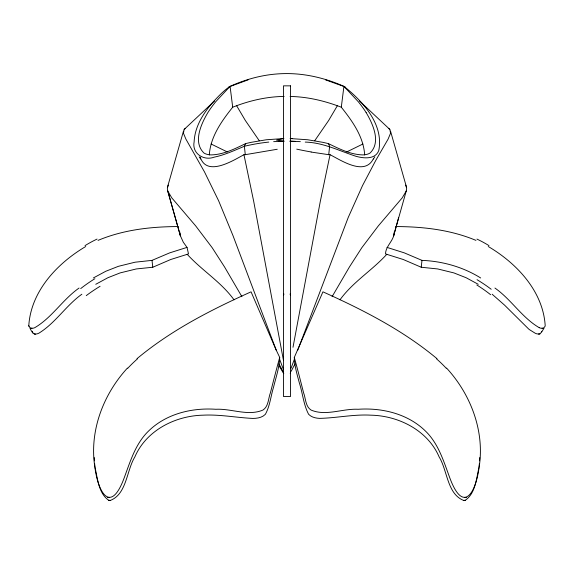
<?xml version="1.0" encoding="UTF-8"?>
<svg xmlns="http://www.w3.org/2000/svg" width="574" height="574" viewBox="0 0 574 574"><rect width="100%" height="100%" fill="white"/><g stroke="black" fill="none" stroke-linecap="round" stroke-linejoin="round"><path stroke-width="0.86" d="M209.316 154.958C210.443 136.698 221.672 121.042 232.7 107.209C249.073 100.737 266.472 96.647 284.13 96.425M214.654 100.859L184.154 129.437L183.443 133.225L185.919 139.152L204.488 171.906L218.629 200.792L232.958 235.555L276.18 350.025L279.703 357.423C279.402 367.554 276.015 377.096 273.611 386.948C270.777 395.995 269.995 405.99 265.367 414.313C262.131 417.635 257.274 418.41 252.84 418.424C236.244 417.635 219.785 414.306 203.11 415.174C175.235 415.741 146.176 430.478 134.833 456.976C126.51 470.479 126.84 493.999 110.395 500.413A4.7 4.04 -19.4 0 1 108.716 500.284C98.585 493.41 97.602 478.558 95.047 467.487M479.728 457.557L479.577 460.843M168.247 185.101L167.357 188.401L167.752 191.006L180.394 235.814L183.321 242.25L187.024 247.387L188.502 253.916L170.736 259.505L152.784 267.24L136.311 268.948L120.117 272.908L107.862 277.737L95.758 284.295M311.151 152.06L328.723 154.686L329.627 146.27L328.357 143.593L323.191 142.395L307.686 139.762L290.107 138.542L292.173 138.564M394.259 231.889C394.374 240.47 385.742 245.514 385.498 253.916L403.264 259.505L421.216 267.24L437.689 268.948L453.883 272.908L466.138 277.737L478.242 284.295M479.046 466.655L479.412 463.318M421.216 267.24L421.99 260.374L404.318 252.869L386.976 247.387M364.677 154.958C363.557 136.698 352.328 121.042 341.3 107.209L343.926 86.337C328.091 79.341 311.101 74.778 293.78 73.781A109.34 93.928 0 0 0 272.456 74.39C257.798 76.048 243.512 80.281 230.081 86.337C223.437 90.828 217.84 96.884 212.394 102.775C203.017 113.76 194.765 127.005 194.127 141.821C191.766 153.516 203.763 161.05 214.124 157.168C224.678 155.009 234.486 150.374 244.381 146.27C252.409 144.347 260.56 142.94 268.776 142.087M478.953 467.487C476.398 478.551 475.416 493.41 465.284 500.277A4.7 4.04 19.4 0 1 463.605 500.413C447.16 493.999 447.49 470.479 439.167 456.976C427.824 430.478 398.765 415.741 370.89 415.174C353.649 414.184 336.637 418.044 319.467 418.374C315.571 418.188 311.438 417.205 308.633 414.313C303.524 404.735 302.713 393.319 299.391 383.03C297.074 374.513 294.598 366.212 294.297 357.423L322.932 291.836C363.134 309.895 403.005 330.301 436.993 358.671M293.005 347.284L320.285 201.445L330.05 154.7L328.723 154.686M398.557 217.876L393.606 235.814L406.249 191.006L406.643 188.401L405.753 185.101M279.703 357.423C276.438 369.161 273.439 380.971 270.419 392.774C268.216 398.492 268.646 406.464 262.892 410.08C248.047 416.408 231.322 408.43 215.838 409.276C191.824 407.605 166.187 413.797 148.601 431.002C135.141 443.946 130.04 462.407 123.64 479.347C110.366 513.773 98.168 492.535 94.904 467.358C89.078 431.49 103.155 394.403 127.435 368.07M167.479 187.217L183.486 131.087M283.448 295.545L283.922 294.003M291.047 368.243L294.541 358.822M297.82 350.025L348.246 217.431L362.553 185.531L375.87 160.239L388.081 139.152L390.557 133.225L389.846 129.437L359.346 100.859M541.469 332.138L539.976 333.903L537.221 333.932A6.623 2.109 31.2 0 1 535.707 333.437A6.895 2.188 31.2 0 1 535.169 333.207L529.415 329.62A17.686 5.36 31.2 0 1 528.525 328.88L504.582 305.153L492.14 294.218M406.249 191.006L402.252 197.822L378.316 225.905L361.821 247.703L349.401 267.032L332.095 296.672M373.308 158.89C364.619 176.232 341.178 160.347 330.05 154.7M281.834 138.564L283.893 138.542L266.329 139.762L250.824 142.395L245.658 143.593L244.381 146.27L245.285 154.686L277.242 149.254M290.243 373.681L290.552 373.035M291.111 371.349L295.022 363.93M337.569 105.365L328.651 120.49L314.746 140.702M541.806 331.801L543.98 328.271M373.387 159.041L374.822 156.802M339.98 299.829C352.902 281.934 372.174 270.39 386.819 254.268M137.007 358.671C170.995 330.301 210.866 309.895 251.068 291.836L276.18 350.025M184.154 129.437L185.273 128.49M81.86 294.218C66.032 305.519 55.413 323.09 38.831 333.207A6.895 2.188 -31.2 0 1 38.293 333.437A6.623 2.109 -31.2 0 1 36.779 333.925C33.113 335.345 31.254 330.739 30.02 328.271M79.069 288.048C62.753 299.456 51.976 317.673 34.77 327.675A6.644 2.124 -31.3 0 1 33.242 328.185L30.487 328.163L28.994 326.398M93.332 277.974L105.774 271.272L118.395 266.322L135.069 262.203L152.01 260.374L169.682 252.869L187.024 247.387M245.285 154.686L243.95 154.693C232.994 160.605 206.848 177.115 200.24 157.204M85.741 246.504C57.285 263.294 31.018 291.083 28.8 325.544M362.883 144.017L346.639 151.974M245.658 143.593C234.795 148.824 223.487 154.621 211.182 154.901A81.508 27.416 -43.6 0 1 203.921 152.993C192.706 142.115 201.194 123.848 207.86 112.597A110.689 42.426 -30.7 0 1 215.774 101.677L230.081 86.337L232.7 107.209M98.039 240.384C123.295 229.787 150.991 226.637 178.184 226.565M228.94 86.896L248.097 79.865M539.223 327.668A6.644 2.117 31.2 0 0 540.744 328.177L543.513 328.163L545.006 326.398A47.542 15.319 31.3 0 0 545.192 325.537C542.99 291.083 516.708 263.294 488.259 246.504M294.297 357.423C297.562 369.161 300.561 380.971 303.581 392.774C305.784 398.492 305.354 406.464 311.108 410.08C325.953 416.408 342.678 408.43 358.162 409.276C382.176 407.605 407.813 413.797 425.399 431.002C438.859 443.946 443.96 462.407 450.36 479.347C463.634 513.773 475.832 492.535 479.096 467.358C484.922 431.49 470.845 394.403 446.565 368.07M283.448 138.564L276.503 140.142L283.807 141.218L273.662 141.649M295.445 141.355L290.193 141.218L300.338 141.649M538.484 334.125L539.732 333.989M542.021 328.385L543.269 328.249M463.605 500.413L465.284 500.277M278.555 141.355L284.159 141.154M289.841 141.154L290.552 141.154M395.816 226.565C423.009 226.637 450.705 229.787 475.961 240.384M290.071 96.468C307.65 96.741 324.941 100.931 341.3 107.209M421.99 260.374C442.611 261.213 463.125 266.996 480.668 277.974M108.716 500.277L110.395 500.413M30.731 328.249L31.979 328.385M34.268 333.989L35.516 334.125M305.232 142.087C323.241 142.553 339.155 150.811 355.894 156.264C363.493 158.438 375.317 159.751 378.768 150.553C384.013 124.393 362.818 101.304 343.926 86.337L358.248 101.677A110.674 42.411 30.7 0 1 366.147 112.59M325.523 79.865L345.053 86.889M539.23 327.675C522.024 317.673 511.247 299.456 494.931 288.048M227.361 151.974L211.117 144.017M328.357 143.593C339.212 148.824 350.527 154.621 362.833 154.901A81.508 27.416 43.6 0 0 370.094 152.993C381.308 142.115 372.82 123.848 366.155 112.59M388.727 128.49L389.846 129.437M234.02 299.829C221.098 281.934 201.826 270.39 187.181 254.268M259.254 140.702L245.349 120.49L236.431 105.365M199.192 156.795L200.62 159.041M279.143 365.932L283.757 373.681L283.448 373.035M241.905 296.672L224.599 267.032L212.179 247.703L195.684 225.905L171.748 197.822L167.752 191.006L180.394 235.814L179.741 231.889M278.978 363.93L283.448 372.418M32.876 332.906L32.531 332.138M279.459 358.822L283.448 369.591M290.078 294.003L290.552 295.545M390.514 131.087L406.521 187.217M243.95 154.693L253.715 201.445L283.448 360.3M152.01 260.374L152.784 267.24M94.588 463.318L94.954 466.655M94.423 460.843L94.272 457.557M541.691 331.298A47.994 15.469 31 0 1 541.605 331.736M476.793 284.969A146.14 78.251 8.2 0 1 490.612 294.713M476.908 239.071A239.258 161.681 -44.9 0 1 488.969 245.629M477.037 279.689A148.781 78.337 9 0 1 491.208 289.274M311.122 151.952A176.498 79.061 17.7 0 1 296.744 149.147M86.258 295.632A146.14 76.098 -9.2 0 1 100.084 286.297M32.467 331.7A47.994 15.448 -31.3 0 1 32.395 331.255M85.031 245.629A239.258 161.681 44.9 0 1 97.092 239.071M29.016 326.384A47.542 15.304 -31.3 0 1 28.836 325.523M80.704 288.586A148.781 79.915 -8.2 0 1 94.875 278.706M127.787 368.243A262.239 162.155 13.1 0 1 137.416 358.894M109.232 497.558A4.377 3.753 -19.6 0 1 107.553 497.428M436.584 358.894A262.239 162.155 -13.1 0 1 446.213 368.243M466.447 497.428A4.377 3.753 19.6 0 1 464.768 497.558M290.552 85.849L283.448 85.849L283.448 396.483L290.552 396.483L290.552 85.849"/></g></svg>
